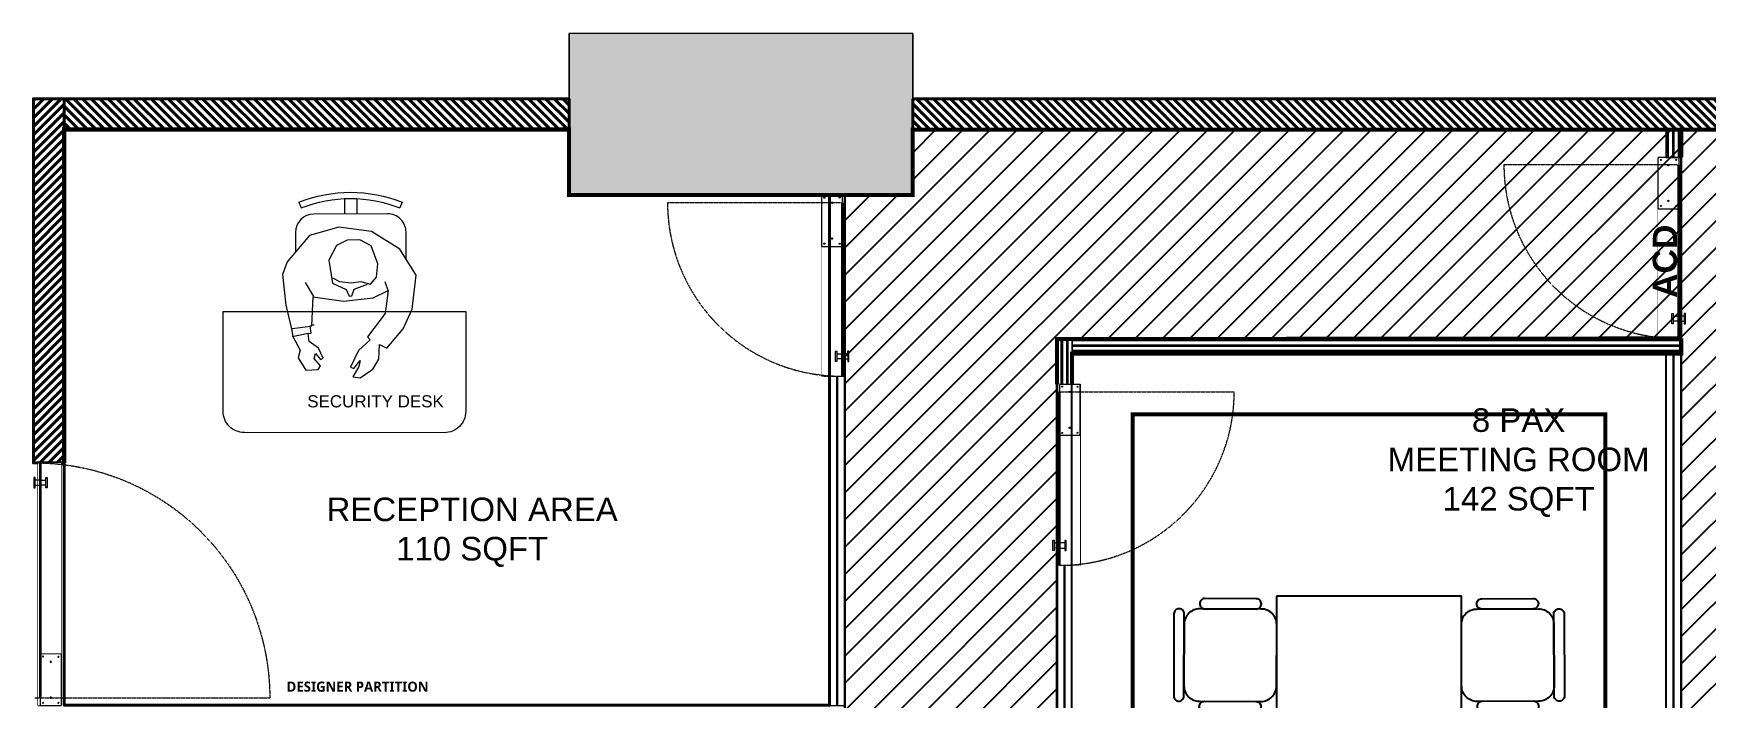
# Model space of a CAD drawing. Header units: millimetres. Extents: x 26291 to 158498, y -13728 to 79768.
# Drawn here: x 55117 to 63389, y 11779 to 15066 of the extents above; entities that cross this region are included whole.
import ezdxf

# ---------------------------------------------------------------- set-up
doc = ezdxf.new("R2010")
doc.units = ezdxf.units.MM
doc.set_wipeout_variables(frame=1)
doc.linetypes.add('DASHED2', pattern=[0.375, 0.25, -0.125])
for name, color, linetype, lineweight, true_color in [('75 MM GLASS PARTITION', 7, 'Continuous', 0, 0x25e9e6), ('GLASS CLAD', 7, 'Continuous', 9, 0xd1ff47), ('GLASS PARTITION', 5, 'Continuous', 0, 0x0000ff), ('MODULAR SKIRITING 75MM', 7, 'Continuous', 9, 0x7f5f3f), ('PANELING- ACOUSTIC', 7, 'Continuous', 20, 0xad0057), ('PANELING- LAMINATE', 7, 'Continuous', 18, 0xad5700), ('PLY SUPPORT', 7, 'Continuous', 20, 0xad0057)]:
    doc.layers.add(name, color=color, linetype=linetype, lineweight=lineweight, true_color=true_color)
for name, color, linetype in [('Carpetry hatch', 7, 'Continuous'), ('FLR- NYLON CARPET', 252, 'Continuous'), ('FLR- PP CARPET', 252, 'Continuous'), ('FLR-LVT', 252, 'Continuous'), ('passage', 252, 'Continuous'), ('PDF2_Columns', 10, 'Continuous'), ('PDF2_stapl_plan', 1, 'Continuous'), ('RECTANGULAR MEETING TABLE', 36, 'Continuous'), ('TEXT', 7, 'Continuous')]:
    doc.layers.add(name, color=color, linetype=linetype)
for name, color, linetype, lineweight in [('CONCEALED PROFILE STRIP LIGHT', 50, 'Continuous', 13), ('CORNER PROFILE STRIP', 40, 'Continuous', 13), ('DOOR_GLASS', 160, 'Continuous', 0), ('FL-FURNITURE', 252, 'Continuous', 0), ('Furniture 0.13', 14, 'Continuous', 5), ('GLASS FLOOR SPRING SINGLE LEAF', 250, 'Continuous', 18), ('GYP PARTITION- 75', 90, 'Continuous', 30), ('Partition Gypsum', 32, 'Continuous', 20), ('PLANNER', 3, 'Continuous', 40), ('qa glass partition', 152, 'Continuous', 30), ('WALL SIPOREX-6 INCH', 10, 'Continuous', 40)]:
    doc.layers.add(name, color=color, linetype=linetype, lineweight=lineweight)
doc.styles.add('MtXpl_Stylus_BT', font='stylu.ttf')
doc.styles.add('NEW', font='trebuc.ttf', dxfattribs={"height": 250})
doc.styles.get("Standard").update_dxf_attribs({"font": 'arial.ttf'})

# ---------------------------------------------------------------- blocks, each defined once
blk = doc.blocks.new('*U11')
at = {"layer": 'GYP PARTITION- 75', "lineweight": 5, "ltscale": 10}
h = blk.add_hatch(dxfattribs=at)
h.set_pattern_fill('PLAST', color=256, scale=110, angle=180)
h.set_pattern_definition([(180, (99205.722, 71797.91), (-3e-15, -27.5), []), (180, (99205.722, 71794.473), (-3e-15, -27.5), []), (180, (99205.722, 71791.035), (-3e-15, -27.5), [])])
h.paths.add_polyline_path([(99805.7, 71797.9), (99805.7, 71872.9), (96792.9, 71872.9), (96792.9, 71797.9)])
blk.add_lwpolyline([(96792.9, 71797.9), (99805.7, 71797.9), (99805.7, 71872.9), (96792.9, 71872.9)], close=True, dxfattribs=at)
blk = doc.blocks.new('FGFFG')
at = {"layer": 'Furniture 0.13', "color": 0}
for p, q in [((462.7, 20.08), (460.01, 18.62)), ((463.31, 17.09), (462.63, 20.2)), ((464.23, 20.33), (462.7, 20.08)), ((464.67, 16.59), (464.21, 20.24)), ((468.9, 21.45), (464.23, 20.33)), ((474.96, 22.16), (468.9, 21.45)), ((477.5, 21.2), (474.96, 22.16)), ((482.71, 16.79), (477.5, 21.2)), ((458.44, 19.07), (456.03, 17.54)), ((456.03, 17.54), (456.17, 15.05)), ((460.01, 18.62), (458.44, 19.07)), ((460.38, 14.99), (461.68, 16.87)), ((461.68, 16.87), (463.31, 17.09)), ((463.31, 17.09), (463.37, 16.49)), ((463.37, 16.49), (464.79, 16.67)), ((464.79, 16.67), (464.82, 16.36)), ((470.62, 15.95), (473.37, 17.59)), ((483.25, 19.59), (479.43, 19.57)), ((484.37, 11.01), (482.71, 16.79)), ((489.27, 18.9), (488.15, 18.44)), ((456.17, 15.05), (456.85, 14.6)), ((456.85, 14.6), (458.31, 15.85)), ((459.34, 15.62), (458.13, 14.61)), ((458.13, 14.61), (458.4, 14.06)), ((458.31, 15.85), (459.34, 15.62)), ((458.4, 14.06), (460.38, 14.99)), ((464.82, 16.36), (470.55, 16.07)), ((467.63, 16.22), (467.7, 1.78)), ((470.55, 16.07), (469.7, 10.06)), ((487, 1.34), (486.93, 15.95)), ((469.7, 10.06), (470.36, 4.2)), ((473.23, 12.27), (471.99, 9.55)), ((477.83, 12.96), (473.23, 12.27)), ((473.6, 10.85), (473.3, 8.57)), ((474.33, 12.27), (473.6, 10.85)), ((480.72, 11.44), (477.83, 12.96)), ((481.79, 9.33), (480.72, 11.44)), ((483.51, 4.51), (484.37, 11.01)), ((454.73, 8.19), (454.52, 6.8)), ((454.52, 6.8), (456.2, 4.25)), ((456.74, 7.05), (454.73, 8.19)), ((456.6, 8.65), (456.36, 8.02)), ((456.36, 8.02), (457.96, 6.78)), ((459.9, 7.13), (456.6, 8.65)), ((457.96, 6.78), (456.74, 7.05)), ((462.03, 4.78), (459.9, 7.13)), ((471.99, 9.55), (470.69, 8.94)), ((470.69, 8.94), (470.76, 8.41)), ((470.76, 8.41), (472.07, 7.93)), ((472.07, 7.93), (473.03, 5.29)), ((473.55, 6.67), (473.07, 4.73)), ((473.3, 8.57), (473.55, 6.67)), ((480.66, 4.62), (481.8, 6.84)), ((481.8, 6.84), (481.79, 9.33)), ((490.02, 9.89), (486.95, 9.88)), ((490.03, 7.46), (486.97, 7.44)), ((456.2, 4.25), (458.21, 3.08)), ((462.65, 5.34), (462.03, 4.78)), ((467.27, 1.84), (462.65, 5.34)), ((470.36, 4.2), (471.81, 1.21)), ((473.07, 4.73), (474.41, 3.54)), ((474.41, 3.54), (477.11, 3.26)), ((477.11, 3.26), (480.66, 4.62)), ((480, -1.07), (483.51, 4.51)), ((458.21, 3.08), (461.12, 2.92)), ((461.12, 2.92), (460.41, 1.51)), ((460.41, 1.51), (464.24, -1.75)), ((471.81, 1.21), (467.27, 1.84)), ((471.81, 1.21), (473.52, 1.8)), ((464.24, -1.75), (468.12, -3.52)), ((474.84, -4.34), (480, -1.07)), ((477.98, -2.35), (483.36, -2.33)), ((489.27, -1.54), (488.14, -1.09)), ((468.12, -3.52), (474.84, -4.34))]:
    blk.add_line(p, q, dxfattribs=at)
for centre, major_axis, start_param, end_param in [((483.27, 15.94), (-3.65, -0.02), 3.141593, 4.712389), ((468.66, 15.87), (0.02, -3.65), 4.573894, 4.712389), ((483.34, 1.33), (-3.65, -0.02), 1.570796, 3.141593)]:
    blk.add_ellipse(centre, major_axis=major_axis, ratio=1, start_param=start_param, end_param=end_param, dxfattribs=at)
at = {"layer": 'Furniture 0.13', "color": 0, "extrusion": (0, 0, -1)}
for major_axis, start_param in [((-26.28, -0.13), 2.766063), ((-27.5, -0.13), 2.765613)]:
    blk.add_ellipse((463.74, 8.68), major_axis=major_axis, ratio=1, start_param=start_param, end_param=3.527299, dxfattribs=at)
blk = doc.blocks.new('*U12')
at = {"layer": 'GYP PARTITION- 75', "lineweight": 5, "ltscale": 10}
h = blk.add_hatch(dxfattribs=at)
h.set_pattern_fill('PLAST', color=256, scale=110, angle=180)
h.set_pattern_definition([(180, (97166.49, 71797.91), (-3e-15, -27.5), []), (180, (97166.49, 71794.473), (-3e-15, -27.5), []), (180, (97166.49, 71791.035), (-3e-15, -27.5), [])])
h.paths.add_polyline_path([(97392.9, 71797.9), (97392.9, 71872.9), (97166.5, 71872.9), (97166.5, 71797.9)])
blk.add_lwpolyline([(97166.5, 71797.9), (97392.9, 71797.9), (97392.9, 71872.9), (97166.5, 71872.9)], close=True, dxfattribs=at)
blk = doc.blocks.new('*U13')
at = {"layer": 'GYP PARTITION- 75', "lineweight": 5, "ltscale": 10}
h = blk.add_hatch(dxfattribs=at)
h.set_pattern_fill('PLAST', color=256, scale=110, angle=180)
h.set_pattern_definition([(180, (97077.764, 71797.91), (-3e-15, -27.5), []), (180, (97077.764, 71794.473), (-3e-15, -27.5), []), (180, (97077.764, 71791.035), (-3e-15, -27.5), [])])
h.paths.add_polyline_path([(97304.2, 71797.9), (97304.2, 71872.9), (97166.5, 71872.9), (97166.5, 71797.9)])
blk.add_lwpolyline([(97166.5, 71797.9), (97304.2, 71797.9), (97304.2, 71872.9), (97166.5, 71872.9)], close=True, dxfattribs=at)
blk = doc.blocks.new('*U20')
at = {"layer": 'GLASS PARTITION', "const_width": 12.5}
blk.add_lwpolyline([(404442.7, -261933.3), (408832.8, -261933.3)], dxfattribs=at)
at = {"layer": 'Partition Gypsum', "linetype": 'ByBlock'}
blk.add_lwpolyline([(408832.8, -261895.8), (404442.7, -261895.8), (404442.7, -261970.8), (408832.8, -261970.8)], close=True, dxfattribs=at)
blk = doc.blocks.new('*U21')
at = {"layer": 'GLASS PARTITION', "const_width": 12.5}
blk.add_lwpolyline([(404442.7, -261933.3), (407785.1, -261933.3)], dxfattribs=at)
at = {"layer": 'Partition Gypsum', "linetype": 'ByBlock'}
blk.add_lwpolyline([(407785.1, -261895.8), (404442.7, -261895.8), (404442.7, -261970.8), (407785.1, -261970.8)], close=True, dxfattribs=at)
blk = doc.blocks.new('*U22')
at = {"layer": 'GLASS PARTITION', "const_width": 12.5}
blk.add_lwpolyline([(406155.8, -261933.3), (407785.1, -261933.3)], dxfattribs=at)
at = {"layer": 'Partition Gypsum', "linetype": 'ByBlock'}
blk.add_lwpolyline([(407785.1, -261895.8), (406155.8, -261895.8), (406155.8, -261970.8), (407785.1, -261970.8)], close=True, dxfattribs=at)
blk = doc.blocks.new('*U36')
at = {"layer": 'WALL SIPOREX-6 INCH', "ltscale": 3}
h = blk.add_hatch(dxfattribs=at)
h.set_pattern_fill('ANSI31', color=256, scale=240, angle=-90)
h.set_pattern_definition([(315, (-472.91, 0), (21.2132034, 21.2132034), [])])
h.paths.add_polyline_path([(404671.1, -262361.4), (404671.1, -262513.4), (406473.3, -262513.4), (406473.3, -262361.4)])
at = {"layer": 'WALL SIPOREX-6 INCH'}
blk.add_lwpolyline([(404671.1, -262361.4), (406473.3, -262361.4), (406473.3, -262513.4), (404671.1, -262513.4)], close=True, dxfattribs=at)
blk = doc.blocks.new('*U37')
at = {"layer": 'WALL SIPOREX-6 INCH', "ltscale": 3}
h = blk.add_hatch(dxfattribs=at)
h.set_pattern_fill('ANSI31', color=256, scale=240, angle=-90)
h.set_pattern_definition([(315, (226.68, 0), (21.2132034, 21.2132034), [])])
h.paths.add_polyline_path([(404673.2, -262361.4), (404673.2, -262513.4), (407170.8, -262513.4), (407170.8, -262361.4)])
at = {"layer": 'WALL SIPOREX-6 INCH'}
blk.add_lwpolyline([(404673.2, -262361.4), (407170.8, -262361.4), (407170.8, -262513.4), (404673.2, -262513.4)], close=True, dxfattribs=at)
blk = doc.blocks.new('*U38')
at = {"layer": 'WALL SIPOREX-6 INCH', "ltscale": 3}
h = blk.add_hatch(dxfattribs=at)
h.set_pattern_fill('ANSI31', color=256, scale=240, angle=-90)
h.set_pattern_definition([(315, (10079.073, 0), (21.2132034, 21.2132034), [])])
h.paths.add_polyline_path([(404673.2, -262361.4), (404673.2, -262513.4), (417023.2, -262513.4), (417023.2, -262361.4)])
at = {"layer": 'WALL SIPOREX-6 INCH'}
blk.add_lwpolyline([(404673.2, -262361.4), (417023.2, -262361.4), (417023.2, -262513.4), (404673.2, -262513.4)], close=True, dxfattribs=at)
blk = doc.blocks.new('*U43')
at = {"lineweight": 5, "ltscale": 10, "elevation": 0}
blk.add_lwpolyline([(100584.9, 67240.5), (101481.2, 67240.5), (101481.2, 67126.4), (100584.9, 67126.4)], close=True, dxfattribs=at)
at = {"lineweight": 5}
blk.add_wipeout([(100584.9, 67240.5), (100584.9, 67126.4), (101481.2, 67126.4), (101481.2, 67240.5), (100584.9, 67240.5), (100584.9, 67183.4)], dxfattribs=at)
at = {"layer": 'DOOR_GLASS', "color": 252, "linetype": 'DASHED2', "ltscale": 6}
blk.add_line((100622.5, 67144.9), (100622.5, 68003.2), dxfattribs=at)
at = {"layer": 'DOOR_GLASS', "color": 252}
for p, q in [((100584.9, 67138.8), (100584.9, 67240.5)), ((100839.1, 67240.5), (100584.9, 67240.5)), ((100839.5, 67240.5), (100838.9, 67138.8)), ((101358, 67172.3), (101357.9, 67165.9)), ((101408.8, 67171.9), (101358, 67172.3)), ((101408.8, 67165.5), (101408.8, 67171.9)), ((100584.3, 67138.8), (100838.9, 67138.8)), ((101357.5, 67105.7), (101357.5, 67112.1)), ((101357.5, 67112.1), (101408.4, 67111.8)), ((101408.4, 67105.5), (101357.5, 67105.7)), ((101357.9, 67165.9), (101408.8, 67165.5)), ((101370.2, 67112), (101370.3, 67138.9)), ((101370.6, 67165.8), (101370.4, 67139)), ((101395.8, 67138.8), (101395.7, 67111.9)), ((101395.8, 67138.8), (101396.1, 67165.6)), ((101408.4, 67111.8), (101408.4, 67105.5))]:
    blk.add_line(p, q, dxfattribs=at)
at = {"layer": 'DOOR_GLASS'}
blk.add_line((101481.3, 67137.7), (101481.2, 67126.4), dxfattribs=at)
at = {"layer": 'DOOR_GLASS', "linetype": 'Continuous', "const_width": 12.9, "elevation": 0}
blk.add_lwpolyline([(100622.3, 67138.6), (101481.2, 67138.6)], dxfattribs=at)
at = {"layer": 'DOOR_GLASS', "color": 252}
for centre, radius in [((100597.7, 67227.6), 2.57), ((100622.9, 67189.3), 3.18), ((100800.3, 67189.3), 3.18), ((100825.4, 67227.6), 2.57), ((100597.1, 67151.5), 2.57), ((100826, 67151.5), 2.57)]:
    blk.add_circle(centre, radius, dxfattribs=at)
at = {"layer": 'DOOR_GLASS', "color": 252, "linetype": 'DASHED2', "ltscale": 6}
blk.add_arc((100622.1, 67144), 859.2, 359.70484, 89.97525, dxfattribs=at)
blk = doc.blocks.new('*U46')
at = {"lineweight": 5, "ltscale": 10, "elevation": 0}
blk.add_lwpolyline([(100584.9, 67012.3), (101481.2, 67012.3), (101481.2, 67126.4), (100584.9, 67126.4)], close=True, dxfattribs=at)
at = {"lineweight": 5}
blk.add_wipeout([(100584.9, 67012.3), (100584.9, 67126.4), (101481.2, 67126.4), (101481.2, 67012.3), (100584.9, 67012.3), (100584.9, 67069.4)], dxfattribs=at)
at = {"layer": 'DOOR_GLASS', "color": 252}
for p, q in [((100584.3, 67114.1), (100838.9, 67114.1)), ((100584.9, 67114.1), (100584.9, 67012.3)), ((100839.5, 67012.3), (100838.9, 67114.1)), ((101408.4, 67147.3), (101357.5, 67147.1)), ((101357.5, 67147.1), (101357.5, 67140.8)), ((101357.5, 67140.8), (101408.4, 67141)), ((101357.9, 67086.9), (101408.8, 67087.3)), ((101358, 67080.6), (101357.9, 67086.9)), ((101370.2, 67140.8), (101370.3, 67114)), ((101370.6, 67087), (101370.4, 67113.9)), ((101395.8, 67114.1), (101395.7, 67140.9)), ((101395.8, 67114.1), (101396.1, 67087.2)), ((101408.4, 67141), (101408.4, 67147.3)), ((101408.8, 67087.3), (101408.8, 67081)), ((100839.1, 67012.3), (100584.9, 67012.3)), ((101408.8, 67081), (101358, 67080.6))]:
    blk.add_line(p, q, dxfattribs=at)
at = {"layer": 'DOOR_GLASS', "color": 252, "linetype": 'DASHED2', "ltscale": 6}
blk.add_line((100622.5, 67107.9), (100622.5, 66249.7), dxfattribs=at)
at = {"layer": 'DOOR_GLASS'}
blk.add_line((101481.3, 67115.1), (101481.2, 67126.4), dxfattribs=at)
at = {"layer": 'DOOR_GLASS', "linetype": 'Continuous', "const_width": 12.9, "elevation": 0}
blk.add_lwpolyline([(100622.3, 67114.2), (101481.2, 67114.2)], dxfattribs=at)
at = {"layer": 'DOOR_GLASS', "color": 252}
for centre, radius in [((100597.1, 67101.3), 2.57), ((100826, 67101.3), 2.57), ((100597.7, 67025.3), 2.57), ((100622.9, 67063.5), 3.18), ((100800.3, 67063.5), 3.18), ((100825.4, 67025.3), 2.57)]:
    blk.add_circle(centre, radius, dxfattribs=at)
at = {"layer": 'DOOR_GLASS', "color": 252, "linetype": 'DASHED2', "ltscale": 6}
blk.add_arc((100622.1, 67108.9), 859.2, 270.02475, 0.29516, dxfattribs=at)
blk = doc.blocks.new('*U64')
at = {"color": 5}
for points in [[(2, 2), (14, 2, 0.414214), (17, 5), (17, 17, 0.414214), (14, 20), (2, 20, 0.414214), (-1, 17), (-1, 5, 0.414214)], [(-3, 16), (-3, 6, 0.414214), (-2, 5), (-2, 5, 0.414214), (-1, 6), (-1, 16, 0.414214), (-2, 17), (-2, 17, 0.414214)], [(19, 16), (19, 6, -0.414214), (18, 5), (18, 5, -0.414214), (17, 6), (17, 16, -0.414214), (18, 17), (18, 17, -0.414214)], [(0, 0), (16, 0, 0.414214), (17, 1), (17, 1, 0.414214), (16, 2), (0, 2, 0.414214), (-1, 1, 0.414214)]]:
    blk.add_lwpolyline(points, format="xyb", close=True, dxfattribs=at)
blk = doc.blocks.new('*U65')
at = {"layer": 'RECTANGULAR MEETING TABLE', "ltscale": 10}
blk.add_lwpolyline([(31974.68, 46321.93), (32070.68, 46321.93), (32070.68, 46357.93), (31974.68, 46357.93)], close=True, dxfattribs=at)
at = {"layer": 'RECTANGULAR MEETING TABLE', "xscale": -1, "rotation": 180.2066509215446}
for p in [(31978.14, 46377.9), (32002.14, 46377.9), (32026.14, 46377.9), (32050.14, 46377.9)]:
    blk.add_blockref('*U64', p, dxfattribs=at)
at = {"layer": 'RECTANGULAR MEETING TABLE', "rotation": 359.7933490784554}
for p in [(31978.14, 46301.96), (32002.14, 46301.96), (32026.14, 46301.96), (32050.14, 46301.96)]:
    blk.add_blockref('*U64', p, dxfattribs=at)
blk = doc.blocks.new('*U66')
at = {"lineweight": 5, "ltscale": 10, "elevation": 0}
blk.add_lwpolyline([(100584.9, 67240.5), (101784.9, 67240.5), (101784.9, 67126.4), (100584.9, 67126.4)], close=True, dxfattribs=at)
at = {"lineweight": 5}
blk.add_wipeout([(100584.9, 67240.5), (100584.9, 67126.4), (101784.9, 67126.4), (101784.9, 67240.5), (100584.9, 67240.5), (100584.9, 67183.4)], dxfattribs=at)
at = {"layer": 'DOOR_GLASS', "color": 252, "linetype": 'DASHED2', "ltscale": 6}
blk.add_line((100622.5, 67111.2), (100622.5, 68273), dxfattribs=at)
at = {"layer": 'DOOR_GLASS', "color": 252}
for p, q in [((100584.9, 67138.8), (100584.9, 67240.5)), ((100839.1, 67240.5), (100584.9, 67240.5)), ((100839.5, 67240.5), (100838.9, 67138.8)), ((101661.7, 67172.3), (101661.6, 67165.9)), ((101712.6, 67171.9), (101661.7, 67172.3)), ((101712.5, 67165.5), (101712.6, 67171.9)), ((100584.3, 67138.8), (100838.9, 67138.8)), ((101661.2, 67105.7), (101661.2, 67112.1)), ((101661.2, 67112.1), (101712.1, 67111.8)), ((101712.1, 67105.5), (101661.2, 67105.7)), ((101661.6, 67165.9), (101712.5, 67165.5)), ((101673.9, 67112), (101674, 67138.9)), ((101674.3, 67165.8), (101674.1, 67139)), ((101699.5, 67138.8), (101699.4, 67111.9)), ((101699.6, 67138.8), (101699.8, 67165.6)), ((101712.1, 67111.8), (101712.1, 67105.5))]:
    blk.add_line(p, q, dxfattribs=at)
at = {"layer": 'DOOR_GLASS'}
blk.add_line((101785, 67137.7), (101784.9, 67126.4), dxfattribs=at)
at = {"layer": 'DOOR_GLASS', "linetype": 'Continuous', "const_width": 12.9, "elevation": 0}
blk.add_lwpolyline([(100622.3, 67138.6), (101784.9, 67138.6)], dxfattribs=at)
at = {"layer": 'DOOR_GLASS', "color": 252}
for centre, radius in [((100597.7, 67227.6), 2.57), ((100622.9, 67189.3), 3.18), ((100800.3, 67189.3), 3.18), ((100825.4, 67227.6), 2.57), ((100597.1, 67151.5), 2.57), ((100826, 67151.5), 2.57)]:
    blk.add_circle(centre, radius, dxfattribs=at)
at = {"layer": 'DOOR_GLASS', "color": 252, "linetype": 'DASHED2', "ltscale": 6}
blk.add_arc((100622, 67109.9), 1163.1, 359.70484, 89.97525, dxfattribs=at)
blk = doc.blocks.new('SECURITY DESK')
at = {"layer": 'FL-FURNITURE', "color": 7}
blk.add_lwpolyline([(56055.9, -13518.8), (57255.8, -13519.6), (57255.8, -14014.6, -0.414214), (57150.9, -14119.6), (56160.9, -14118.8, -0.414214), (56055.9, -14013.9)], format="xyb", close=True, dxfattribs=at)
blk = doc.blocks.new('COLUMN')
at = {"layer": 'PDF2_Columns', "lineweight": 0}
for points in [[(57767, -12143.1), (57767, -12943.3), (59467.4, -12943.3), (59467.4, -12143.1), (59467.4, -12943.3), (57767, -12943.3)], [(57767, -12943.3), (59467.4, -12943.3), (59467.4, -12143.1), (57767, -12143.1)]]:
    blk.add_lwpolyline(points, close=True, dxfattribs=at)
at = {"layer": 'PDF2_stapl_plan', "lineweight": 0}
blk.add_lwpolyline([(59265, -12943.3), (59017.3, -12943.3)], close=True, dxfattribs=at)
at = {"layer": 'qa glass partition'}
blk.add_lwpolyline([(59016.8, -12943.3), (57767, -12943.3), (57767, -12618.7)], dxfattribs=at)
blk = doc.blocks.new('RECEPTION & WAITING AREA')
at = {"layer": 'PLANNER'}
blk.add_lwpolyline([(55269.4, 14590.8), (57767, 14590.8), (57767, 14266.2), (59055.9, 14266.2), (59055.9, 11740.7), (55269.4, 11740.7)], close=True, dxfattribs=at)

msp = doc.modelspace()

# ---------------------------------------------------------------- linework, layer by layer
at = {"layer": 'GLASS CLAD', "ltscale": 10, "const_width": 10}
msp.add_lwpolyline([(55269.4, 14590.8), (57767, 14590.8)], dxfattribs=at)
at = {"layer": 'PANELING- ACOUSTIC', "ltscale": 10, "const_width": 18}
msp.add_lwpolyline([(60255.7, 13481.7), (63193.3, 13481.7)], dxfattribs=at)
at = {"layer": 'PANELING- LAMINATE', "ltscale": 10, "const_width": 18}
msp.add_lwpolyline([(57767, 14266.2), (57767, 14590.8), (55269.4, 14590.8)], dxfattribs=at)
at = {"layer": 'PLY SUPPORT', "ltscale": 10, "const_width": 18}
msp.add_lwpolyline([(60255.7, 13481.7), (63193.3, 13481.7)], dxfattribs=at)

# ---------------------------------------------------------------- block references
at = {"layer": '75 MM GLASS PARTITION', "rotation": 270}
for name, p in [('*U20', (325164.1, 417924.3)), ('*U22', (321026.7, 419525.7)), ('*U21', (322151.5, 416876.6))]:
    msp.add_blockref(name, p, dxfattribs=at)
at = {"layer": 'FL-FURNITURE', "color": 7, "xscale": 25, "yscale": 25, "zscale": 25, "rotation": 90.00000000000001}
msp.add_blockref('FGFFG', (56902.9, 1999), dxfattribs=at)
at = {"layer": 'GLASS FLOOR SPRING SINGLE LEAF', "lineweight": 5, "rotation": 270}
msp.add_blockref('*U46', (-3857.9, 115037.9), dxfattribs=at)
at = {"layer": 'GYP PARTITION- 75', "rotation": 90}
msp.add_blockref('*U12', (132053.6, -83836.3), dxfattribs=at)
at = {"layer": 'qa glass partition'}
msp.add_blockref('SECURITY DESK', (0, 27209.5), dxfattribs=at)
at = {"layer": 'RECTANGULAR MEETING TABLE', "lineweight": 5, "xscale": 25.41666666666667, "yscale": 25.41666666666667, "zscale": 25.41666666666667, "rotation": 270.0000001896145}
msp.add_blockref('*U65', (-1116082, 824971.2), dxfattribs=at)
at = {"layer": 'WALL SIPOREX-6 INCH', "linetype": 'Continuous', "ltscale": 10, "rotation": 270}
msp.add_blockref('*U36', (317630.8, 419413.9), dxfattribs=at)
at = {"layer": 'WALL SIPOREX-6 INCH', "linetype": 'Continuous', "ltscale": 10}
for name, p in [('*U37', (-349403.8, 277104.2)), ('*U38', (-345205.8, 277104.2))]:
    msp.add_blockref(name, p, dxfattribs=at)

# ---------------------------------------------------------------- texts
at = {"layer": 'TEXT', "attachment_point": 1}
for s, width, insert, char_height in [('\\pxqd;SECURITY DESK', 728.838, (56472.1, 13275.5), 60), ('\\pxqc;8 PAX^JMEETING ROOM^J142 SQFT', 1764.614, (61582.2, 13210.9), 116.737), ('\\pxqc;RECEPTION AREA^J110 SQFT', 1764.614, (56405.4, 12769), 116.737)]:
    msp.add_mtext_dynamic_manual_height_columns(s, width=width, gutter_width=947.8, heights=[0], dxfattribs=dict(at, insert=insert, char_height=char_height))
at = {"layer": 'TEXT', "lineweight": 0, "insert": (57029.8, 11832.7), "char_height": 50, "width": 1320.247, "attachment_point": 5, "style": 'NEW'}
msp.add_mtext('\\pxqd;{\\fTrebuchet MS|b1|i0|c0|p34;\\C1;\\c240;DESIGNER PARTITION}', dxfattribs=at)

# ---------------------------------------------------------------- next in the draw order: hatches: boundary and pattern name
at = {"layer": 'Carpetry hatch', "transparency": 33554485}
h = msp.add_hatch(dxfattribs=at)
h.set_pattern_fill('AR-CONC', scale=1.5)
h.set_pattern_definition([(50, (-3, 2700.4), (273.277, -23.9086), [28.575, -314.325]), (355, (-3, 2700.4), (-52.8651, 286.5853), [22.86, -251.4609]), (100.45144, (19.77, 2698.4), (220.4119, 262.6766), [24.285, -267.1354]), (46.1842, (-3, 2776.6), (406.6186, -63.0635), [42.8625, -471.4875]), (96.63556, (30.9, 2771.34), (356.1062, 371.1392), [36.4275, -400.7034]), (351.18415, (-3, 2776.6), (356.1062, 371.1392), [34.29, -377.1896]), (21, (35.1, 2757.55), (227.4216, -153.3978), [28.575, -314.325]), (326, (35.1, 2757.55), (92.703, 276.282), [22.86, -251.46]), (71.45144, (54.05, 2744.77), (320.1246, 122.8842), [24.285, -267.1349]), (37.5, (-3, 2700.4), (4.6329, 126.83256), [0, -248.412, 0, -255.27, 0, -252.4125]), (7.5, (-3, 2700.4), (100.2295, 150.27086), [0, -145.542, 0, -242.697, 0, -96.2025]), (327.5, (-87.96, 2700.4), (203.38589, -8.59312), [0, -95.25, 0, -297.18, 0, -394.335]), (317.5, (-126.06, 2700.4), (222.19377, 38.13974), [0, -123.825, 0, -197.358, 0, -280.035])])
h.paths.add_polyline_path([(73517.9, 5966.2), (71817.4, 5966.2), (71817.4, 6766.4), (73517.9, 6766.4)])
h.paths.add_polyline_path([(59467.4, 6766.4), (57767, 6766.4), (57767, 5966.2), (59467.4, 5966.2)])
h.paths.add_polyline_path([(57767, 14266.2), (59467.4, 14266.2), (59467.4, 15066.4), (57767, 15066.4)])
h.paths.add_polyline_path([(73517.9, 15066.4), (71817.4, 15066.4), (71817.4, 14266.2), (73517.9, 14266.2)])
at = {"layer": 'Carpetry hatch', "transparency": 33554513}
h = msp.add_hatch(dxfattribs=at)
h.set_pattern_fill('ANSI31', color=9, scale=30)
h.paths.add_polyline_path([(60180.7, 13553.4), (60180.7, 8191.5), (59130.9, 8191.5), (59130.9, 14267.1), (59470.4, 14266.2), (59470.4, 14590.7), (71820.4, 14590.7), (71820.4, 14266.2), (73520.9, 14266.2), (74971.3, 14266.2), (74968.3, 7540.7), (74019.8, 7540.7), (74019.8, 13240.7), (64218.5, 13240.7), (64218.5, 9640.8), (63268.5, 9640.7), (63268.3, 13556.7), (60180.7, 13556.7)])

# ---------------------------------------------------------------- next in the draw order: linework, layer by layer
at = {"layer": 'FLR- PP CARPET'}
msp.add_lwpolyline([(74971.3, 14266.2), (73520.9, 14266.2), (71820.4, 14266.2), (71820.4, 14590.7), (63268.3, 14590.7), (63268.3, 13556.7), (63268.5, 9640.7), (64218.5, 9640.8), (64218.5, 13240.7), (74019.8, 13240.7), (74019.8, 7540.7), (74968.3, 7540.7)], close=True, dxfattribs=at)
at = {"layer": 'MODULAR SKIRITING 75MM', "ltscale": 10, "const_width": 20}
msp.add_lwpolyline([(63268.5, 14452.9), (63268.5, 14590.8)], dxfattribs=at)
at = {"layer": 'passage'}
msp.add_lwpolyline([(60180.7, 13553.4), (60180.7, 8191.5), (59130.9, 8191.5), (59130.9, 14267.1), (59470.4, 14266.2), (59470.4, 14590.7), (71820.4, 14590.7), (71820.4, 14266.2), (73520.9, 14266.2), (73520.9, 14266.2), (74971.3, 14266.2), (74968.3, 7540.7), (74019.8, 7540.7), (74019.8, 13240.7), (64218.5, 13240.7), (64218.5, 9640.8), (63268.5, 9640.7), (63268.3, 13556.7), (60180.7, 13556.7)], close=True, dxfattribs=at)

# ---------------------------------------------------------------- next in the draw order: block references
at = {"layer": 'GLASS FLOOR SPRING SINGLE LEAF', "lineweight": 5, "xscale": -1, "rotation": 269.9999999999708}
msp.add_blockref('*U66', (-11986.5, -88844.3), dxfattribs=at)
at = {"layer": 'GYP PARTITION- 75', "rotation": 90}
msp.add_blockref('*U13', (135066.4, -82713.5), dxfattribs=at)
at = {"layer": 'GYP PARTITION- 75'}
msp.add_blockref('*U11', (-36537.2, -58316.3), dxfattribs=at)

# ---------------------------------------------------------------- next in the draw order: texts
at = {"color": 244, "true_color": 0x991b1e, "insert": (63249.8, 13938.5, -0.1), "char_height": 120, "attachment_point": 8, "rotation": 90, "style": 'MtXpl_Stylus_BT'}
msp.add_mtext('\\pxqd,t10,28;{\\fSwis721 LtEx BT|b1|i0|c0|p34;\\C1;ACD}', dxfattribs=at)

# ---------------------------------------------------------------- next in the draw order: block references
at = {"layer": 'GLASS FLOOR SPRING SINGLE LEAF', "lineweight": 5, "rotation": 270}
for name, p in [('*U46', (-7995.6, 114851.1)), ('*U43', (-6945.7, 113915.1))]:
    msp.add_blockref(name, p, dxfattribs=at)

# ---------------------------------------------------------------- next in the draw order: linework, layer by layer
at = {"layer": 'CONCEALED PROFILE STRIP LIGHT', "lineweight": 5, "ltscale": 10, "const_width": 20}
msp.add_lwpolyline([(60555.7, 9391.5), (62893.3, 9391.5), (62893.3, 13181.7), (60555.7, 13181.7)], close=True, dxfattribs=at)
at = {"layer": 'CORNER PROFILE STRIP', "lineweight": 5, "ltscale": 10, "const_width": 20}
msp.add_lwpolyline([(55269.4, 14590.8), (57767, 14590.8), (57767, 14266.2), (59016.8, 14266.2)], dxfattribs=at)
at = {"layer": 'FLR- NYLON CARPET'}
for points in [[(55268.3, 14590.8), (57765.8, 14590.8), (57765.8, 14266.2), (59054.8, 14266.2), (59054.8, 11740.7), (55268.3, 11740.7)], [(60254.6, 13481.7), (63192.2, 13481.7), (63192.2, 9091.5), (60254.6, 9091.5)]]:
    msp.add_lwpolyline(points, close=True, dxfattribs=at)
at = {"layer": 'FLR- PP CARPET'}
msp.add_lwpolyline([(60180.9, 13553.4), (60180.9, 8191.5), (59131.1, 8191.5), (59131, 14267.1), (59470.6, 14266.2), (59470.6, 14590.7), (71820.6, 14590.7), (71820.6, 14266.2), (73521.1, 14266.2), (73521.1, 14266.2), (74971.5, 14266.2), (74968.5, 7540.7), (74020, 7540.7), (74020, 13240.7), (64218.7, 13240.7), (64218.7, 9640.8), (63268.7, 9640.7), (63268.5, 13556.7), (60180.9, 13556.7)], close=True, dxfattribs=at)
at = {"layer": 'FLR-LVT'}
msp.add_lwpolyline([(63268.3, 14590.7), (59470.4, 14590.7), (59470.4, 14266.2), (59130.9, 14267.1), (59130.9, 8191.5), (60180.7, 8191.5), (60180.7, 13553.4), (60180.7, 13556.7), (63268.3, 13556.7)], close=True, dxfattribs=at)
at = {"layer": 'MODULAR SKIRITING 75MM', "ltscale": 10, "const_width": 20}
for points in [[(73517.9, 14266.2), (73517.9, 14266.2), (71817.4, 14266.2), (71817.4, 14590.7), (59467.4, 14590.7), (59467.4, 14266.2), (57767, 14266.2), (57767, 14590.8), (55269.4, 14590.8), (55269.4, 12940.7)], [(63268.5, 13556.7), (60180.7, 13553.4), (60180.7, 13330.2)], [(63268.5, 13556.7), (63268.5, 13481.7), (60255.7, 13481.7), (60255.7, 13330.2)]]:
    msp.add_lwpolyline(points, dxfattribs=at)
at = {"layer": 'PANELING- LAMINATE', "ltscale": 10, "const_width": 18}
msp.add_lwpolyline([(57767, 14266.2), (59017.3, 14266.2)], dxfattribs=at)

# ---------------------------------------------------------------- next in the draw order: block references
at = {"layer": 'PLANNER'}
msp.add_blockref('RECEPTION & WAITING AREA', (0, 0), dxfattribs=at)
at = {"layer": 'qa glass partition'}
msp.add_blockref('COLUMN', (0, 27209.5), dxfattribs=at)

doc.saveas('drawing.dxf')
